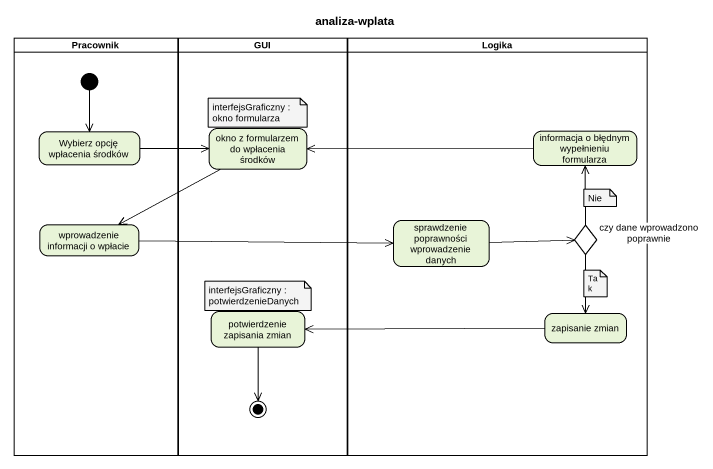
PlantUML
@startuml
title analiza-wplata
hide empty description
state Pracownik <<partition>> {
  state "Wybierz opcję wpłacenia środków" as Wybierz_opcję_wpłacenia
  state "wprowadzenie informacji o wpłacie" as wprowadzenie_informacji_o
  [*] --> Wybierz_opcję_wpłacenia
}
state GUI <<partition>> {
  state "okno z formularzem do wpłacenia środków" as okno_z_formularzem_do
  state "potwierdzenie zapisania zmian" as potwierdzenie_zapisania
  potwierdzenie_zapisania --> [*]
}
state Logika <<partition>> {
  state "informacja o błędnym wypełnieniu formularza" as informacja_o_błędnym
  state "sprawdzenie poprawności wprowadzenie danych" as sprawdzenie_poprawności
  state "czy dane wprowadzono poprawnie" as czy_dane_wprowadzono <<choice>>
  state "zapisanie zmian" as zapisanie_zmian
}
Wybierz_opcję_wpłacenia -right-> okno_z_formularzem_do
okno_z_formularzem_do -left-> wprowadzenie_informacji_o
informacja_o_błędnym -left-> okno_z_formularzem_do
wprowadzenie_informacji_o -right-> sprawdzenie_poprawności
sprawdzenie_poprawności -right-> czy_dane_wprowadzono
czy_dane_wprowadzono -up-> informacja_o_błędnym
czy_dane_wprowadzono --> zapisanie_zmian
zapisanie_zmian -left-> potwierdzenie_zapisania
note as N1
  interfejsGraficzny : okno formularza
end note
note as N2
  Nie
end note
note as N3
  Tak
end note
note as N4
  interfejsGraficzny : potwierdzenieDanych
end note
@enduml
